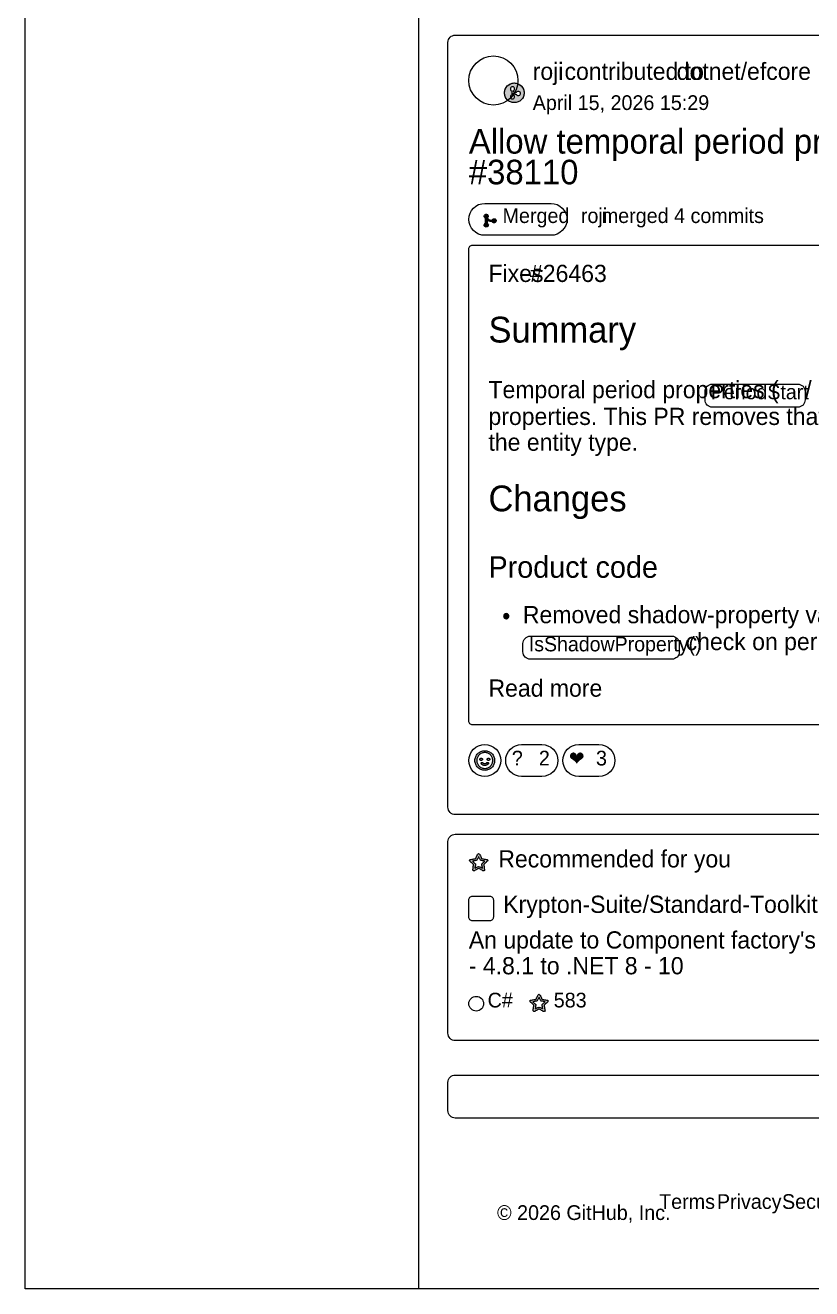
# Model space of a CAD drawing. Extents: x 0 to 2255, y 0 to 8703.
# Drawn here: x 0 to 640, y 0 to 1029 of the extents above; entities that cross this region are included whole.
import ezdxf

# ---------------------------------------------------------------- set-up
doc = ezdxf.new("R2010")
doc.units = 0
doc.layers.get('0').update_dxf_attribs({"lineweight": 0})
doc.styles.add('Apple Color Emoji', font='Apple Color Emoji.ttf')
doc.styles.add('Mona Sans VF', font='Mona Sans VF.ttf')
doc.styles.add('Monaspace Neon', font='Monaspace Neon.ttf')

msp = doc.modelspace()

# ---------------------------------------------------------------- hatches: boundary and pattern name
at = {"true_color": 0xab7df8}
h = msp.add_hatch(color=256, dxfattribs=at)
h.dxf.hatch_style = 1
h.paths.add_polyline_path([(398, 966), (397.2, 966), (396.4, 966.1), (395.7, 966.3), (394.9, 966.6), (394.2, 966.9), (393.6, 967.3), (392.9, 967.8), (392.3, 968.3), (391.8, 968.9), (391.3, 969.5), (390.9, 970.2), (390.6, 970.9), (390.3, 971.7), (390.2, 972.4), (390, 973.2), (390, 974), (390, 974.8), (390.2, 975.5), (390.3, 976.3), (390.6, 977), (390.9, 977.8), (391.3, 978.4), (391.8, 979.1), (392.3, 979.6), (392.9, 980.2), (393.6, 980.6), (394.2, 981), (394.9, 981.4), (395.7, 981.6), (396.4, 981.8), (397.2, 981.9), (398, 982), (398.8, 981.9), (399.6, 981.8), (400.3, 981.6), (401.1, 981.4), (401.8, 981), (402.4, 980.6), (403.1, 980.2), (403.7, 979.6), (404.2, 979.1), (404.7, 978.4), (405.1, 977.8), (405.4, 977), (405.7, 976.3), (405.8, 975.5), (406, 974.8), (406, 974), (406, 973.2), (405.8, 972.4), (405.7, 971.7), (405.4, 970.9), (405.1, 970.2), (404.7, 969.5), (404.2, 968.9), (403.7, 968.3), (403.1, 967.8), (402.4, 967.3), (401.8, 966.9), (401.1, 966.6), (400.3, 966.3), (399.6, 966.1), (398.8, 966), (398, 966)])
h.paths.add_polyline_path([(398.2, 977.2), (398.1, 977.9), (397.8, 978.4), (397.3, 978.8), (396.7, 979), (396.1, 978.9), (395.5, 978.7), (395.1, 978.2), (394.8, 977.7), (394.8, 977), (394.9, 976.4), (395.3, 975.9), (395.9, 975.6), (396, 975.1), (396, 974.5), (396, 973.8), (396, 973.2), (396, 972.6), (395.6, 972.2), (395.1, 971.8), (394.8, 971.2), (394.8, 970.6), (394.9, 970), (395.3, 969.5), (395.8, 969.1), (396.4, 969), (397, 969.1), (397.6, 969.4), (398, 969.8), (398.2, 970.4), (398.2, 971.1), (398, 971.7), (397.6, 972.1), (397, 972.4), (397, 973), (397, 973.7), (397.4, 973.4), (398, 973.2), (398.6, 973), (399.3, 973), (399.7, 972.7), (400.1, 972.2), (400.6, 971.9), (401.2, 971.7), (401.8, 971.8), (402.4, 972.1), (402.8, 972.6), (403, 973.2), (403, 973.9), (402.7, 974.4), (402.3, 974.9), (401.7, 975.2), (401.1, 975.2), (400.5, 975.1), (400, 974.7), (399.6, 974.2), (399.1, 974), (398.5, 974), (397.9, 974.3), (397.5, 974.7), (397.1, 975.3), (397.3, 975.7), (397.8, 976.1), (398.1, 976.6), (398.2, 977.2)])
at = {"true_color": 0xffffff}
h = msp.add_hatch(color=256, dxfattribs=at)
h.dxf.hatch_style = 1
h.paths.add_polyline_path([(376.1, 872.1), (376.5, 871.5), (376.9, 871.1), (377.5, 870.7), (378.2, 870.5), (378.8, 870.4), (379.5, 870.4), (380.1, 870.6), (380.5, 871.1), (381.1, 871.4), (381.8, 871.5), (382.4, 871.3), (382.9, 870.8), (383.2, 870.2), (383.2, 869.5), (383, 868.9), (382.5, 868.4), (381.9, 868.1), (381.2, 868.1), (380.6, 868.4), (380.1, 868.9), (379.6, 869.2), (379, 869.2), (378.3, 869.3), (377.6, 869.4), (377, 869.7), (376.4, 870.1), (375.9, 870.5), (375.8, 870.1), (375.8, 869.5), (375.8, 868.8), (375.8, 868.1), (376.3, 867.7), (376.7, 867.2), (376.9, 866.5), (376.8, 865.9), (376.4, 865.3), (375.9, 864.9), (375.2, 864.7), (374.5, 864.9), (374, 865.2), (373.6, 865.8), (373.5, 866.5), (373.7, 867.1), (374.1, 867.7), (374.6, 868), (374.6, 868.7), (374.6, 869.4), (374.6, 870.1), (374.6, 870.8), (374.6, 871.5), (374.4, 872), (373.9, 872.4), (373.6, 873), (373.5, 873.7), (373.7, 874.4), (374.2, 874.9), (374.8, 875.2), (375.4, 875.2), (376.1, 875), (376.6, 874.5), (376.8, 873.9), (376.8, 873.2), (376.6, 872.6), (376.1, 872.1)])
h.paths.add_polyline_path([(375.2, 865.9), (375.2, 865.9), (375.3, 865.9), (375.4, 865.9), (375.4, 865.9), (375.5, 865.9), (375.5, 866), (375.5, 866), (375.6, 866), (375.6, 866.1), (375.7, 866.1), (375.7, 866.2), (375.7, 866.2), (375.7, 866.3), (375.7, 866.3), (375.7, 866.4), (375.8, 866.4), (375.7, 866.5), (375.7, 866.5), (375.7, 866.6), (375.7, 866.6), (375.7, 866.7), (375.7, 866.7), (375.6, 866.8), (375.6, 866.8), (375.5, 866.9), (375.5, 866.9), (375.5, 866.9), (375.4, 866.9), (375.4, 867), (375.3, 867), (375.2, 867), (375.2, 867), (375.1, 867), (375.1, 867), (375, 867), (375, 866.9), (374.9, 866.9), (374.9, 866.9), (374.8, 866.9), (374.8, 866.8), (374.8, 866.8), (374.7, 866.7), (374.7, 866.7), (374.7, 866.6), (374.6, 866.6), (374.6, 866.5), (374.6, 866.5), (374.6, 866.4), (374.6, 866.4), (374.6, 866.3), (374.6, 866.3), (374.7, 866.2), (374.7, 866.2), (374.7, 866.1), (374.8, 866.1), (374.8, 866), (374.8, 866), (374.9, 866), (374.9, 865.9), (375, 865.9), (375, 865.9), (375.1, 865.9), (375.1, 865.9), (375.2, 865.9)])
h.paths.add_polyline_path([(381.6, 869.2), (381.6, 869.2), (381.7, 869.2), (381.7, 869.3), (381.8, 869.3), (381.8, 869.3), (381.9, 869.3), (381.9, 869.4), (382, 869.4), (382, 869.4), (382, 869.5), (382.1, 869.5), (382.1, 869.6), (382.1, 869.6), (382.1, 869.7), (382.1, 869.7), (382.1, 869.8), (382.1, 869.9), (382.1, 869.9), (382.1, 870), (382.1, 870), (382.1, 870.1), (382, 870.1), (382, 870.2), (382, 870.2), (381.9, 870.2), (381.9, 870.3), (381.8, 870.3), (381.8, 870.3), (381.7, 870.3), (381.7, 870.3), (381.6, 870.4), (381.6, 870.4), (381.5, 870.4), (381.5, 870.3), (381.4, 870.3), (381.3, 870.3), (381.3, 870.3), (381.3, 870.3), (381.2, 870.2), (381.2, 870.2), (381.1, 870.2), (381.1, 870.1), (381.1, 870.1), (381, 870), (381, 870), (381, 869.9), (381, 869.9), (381, 869.8), (381, 869.7), (381, 869.7), (381, 869.6), (381, 869.6), (381.1, 869.5), (381.1, 869.5), (381.1, 869.4), (381.2, 869.4), (381.2, 869.4), (381.3, 869.3), (381.3, 869.3), (381.3, 869.3), (381.4, 869.3), (381.5, 869.2), (381.5, 869.2), (381.6, 869.2)])
h.paths.add_polyline_path([(375.8, 873.5), (375.7, 873.6), (375.7, 873.7), (375.7, 873.7), (375.7, 873.8), (375.7, 873.8), (375.7, 873.9), (375.6, 873.9), (375.6, 873.9), (375.5, 874), (375.5, 874), (375.5, 874), (375.4, 874.1), (375.3, 874.1), (375.3, 874.1), (375.2, 874.1), (375.2, 874.1), (375.1, 874.1), (375.1, 874.1), (375, 874.1), (375, 874.1), (374.9, 874), (374.9, 874), (374.8, 874), (374.8, 873.9), (374.8, 873.9), (374.7, 873.9), (374.7, 873.8), (374.7, 873.8), (374.6, 873.7), (374.6, 873.7), (374.6, 873.6), (374.6, 873.5), (374.6, 873.5), (374.6, 873.4), (374.6, 873.4), (374.7, 873.3), (374.7, 873.3), (374.7, 873.2), (374.8, 873.2), (374.8, 873.1), (374.8, 873.1), (374.9, 873.1), (374.9, 873), (375, 873), (375, 873), (375.1, 873), (375.1, 873), (375.2, 873), (375.2, 873), (375.3, 873), (375.4, 873), (375.4, 873), (375.5, 873), (375.5, 873.1), (375.5, 873.1), (375.6, 873.1), (375.6, 873.2), (375.7, 873.2), (375.7, 873.3), (375.7, 873.3), (375.7, 873.4), (375.7, 873.4), (375.7, 873.5), (375.8, 873.5)])
at = {"true_color": 0x9198a1}
h = msp.add_hatch(color=256, dxfattribs=at)
h.dxf.hatch_style = 1
h.paths.add_polyline_path([(374, 438.4), (374.8, 438.4), (375.6, 438.3), (376.3, 438.1), (377.1, 437.8), (377.8, 437.5), (378.4, 437.1), (379.1, 436.6), (379.7, 436.1), (380.2, 435.5), (380.7, 434.9), (381.1, 434.2), (381.4, 433.5), (381.7, 432.8), (381.8, 432), (382, 431.2), (382, 430.4), (382, 429.7), (381.8, 428.9), (381.7, 428.1), (381.4, 427.4), (381.1, 426.7), (380.7, 426), (380.2, 425.4), (379.7, 424.8), (379.1, 424.3), (378.4, 423.8), (377.8, 423.4), (377.1, 423), (376.3, 422.8), (375.6, 422.6), (374.8, 422.5), (374, 422.4), (373.2, 422.5), (372.4, 422.6), (371.7, 422.8), (370.9, 423), (370.2, 423.4), (369.6, 423.8), (368.9, 424.3), (368.3, 424.8), (367.8, 425.4), (367.3, 426), (366.9, 426.7), (366.6, 427.4), (366.3, 428.1), (366.2, 428.9), (366, 429.7), (366, 430.4), (366, 431.2), (366.2, 432), (366.3, 432.8), (366.6, 433.5), (366.9, 434.2), (367.3, 434.9), (367.8, 435.5), (368.3, 436.1), (368.9, 436.6), (369.6, 437.1), (370.2, 437.5), (370.9, 437.8), (371.7, 438.1), (372.4, 438.3), (373.2, 438.4), (374, 438.4)])
h.paths.add_polyline_path([(367.5, 430.4), (367.5, 429.8), (367.6, 429.2), (367.8, 428.6), (368, 427.9), (368.3, 427.4), (368.6, 426.8), (369, 426.3), (369.4, 425.8), (369.9, 425.4), (370.4, 425), (370.9, 424.7), (371.5, 424.4), (372.1, 424.2), (372.7, 424.1), (373.4, 424), (374, 423.9), (374.6, 424), (375.3, 424.1), (375.9, 424.2), (376.5, 424.4), (377.1, 424.7), (377.6, 425), (378.1, 425.4), (378.6, 425.8), (379, 426.3), (379.4, 426.8), (379.7, 427.4), (380, 427.9), (380.2, 428.6), (380.4, 429.2), (380.5, 429.8), (380.5, 430.4), (380.5, 431.1), (380.4, 431.7), (380.2, 432.3), (380, 432.9), (379.7, 433.5), (379.4, 434), (379, 434.6), (378.6, 435), (378.1, 435.5), (377.6, 435.8), (377.1, 436.2), (376.5, 436.4), (375.9, 436.7), (375.3, 436.8), (374.6, 436.9), (374, 436.9), (373.4, 436.9), (372.7, 436.8), (372.1, 436.7), (371.5, 436.4), (370.9, 436.2), (370.4, 435.8), (369.9, 435.5), (369.4, 435), (369, 434.6), (368.6, 434), (368.3, 433.5), (368, 432.9), (367.8, 432.3), (367.6, 431.7), (367.5, 431.1), (367.5, 430.4)])
h.paths.add_polyline_path([(371.3, 428.8), (371.6, 428.9), (371.8, 428.9), (372.1, 428.9), (372.3, 428.7), (372.4, 428.5), (372.6, 428.4), (372.8, 428.2), (373.1, 428.1), (373.3, 428), (373.6, 428), (373.8, 427.9), (374.1, 427.9), (374.3, 428), (374.6, 428), (374.8, 428.1), (375.1, 428.2), (375.3, 428.3), (375.5, 428.5), (375.7, 428.7), (375.9, 428.8), (376.1, 428.9), (376.4, 428.9), (376.6, 428.9), (376.8, 428.7), (376.9, 428.5), (377, 428.2), (377, 428), (376.9, 427.8), (376.7, 427.6), (376.6, 427.4), (376.4, 427.2), (376.2, 427.1), (375.9, 426.9), (375.7, 426.8), (375.5, 426.7), (375.2, 426.6), (375, 426.6), (374.7, 426.5), (374.5, 426.5), (374.2, 426.4), (374, 426.4), (373.7, 426.4), (373.5, 426.5), (373.2, 426.5), (373, 426.6), (372.7, 426.6), (372.5, 426.7), (372.2, 426.9), (372, 427), (371.8, 427.1), (371.6, 427.3), (371.4, 427.5), (371.2, 427.6), (371.2, 427.8), (371.4, 428), (371.6, 428.1), (371.6, 428.1), (371.4, 428), (371.2, 427.8), (371.1, 427.9), (371, 428.1), (371, 428.4), (371.1, 428.6), (371.3, 428.8)])
h.paths.add_polyline_path([(378, 431.4), (378, 431.3), (378, 431.2), (378, 431.1), (377.9, 431.1), (377.9, 431), (377.8, 430.9), (377.8, 430.8), (377.7, 430.7), (377.6, 430.7), (377.6, 430.6), (377.5, 430.6), (377.4, 430.5), (377.3, 430.5), (377.2, 430.5), (377.1, 430.4), (377, 430.4), (376.9, 430.4), (376.8, 430.5), (376.7, 430.5), (376.6, 430.5), (376.5, 430.6), (376.4, 430.6), (376.4, 430.7), (376.3, 430.7), (376.2, 430.8), (376.2, 430.9), (376.1, 431), (376.1, 431.1), (376, 431.1), (376, 431.2), (376, 431.3), (376, 431.4), (376, 431.5), (376, 431.6), (376, 431.7), (376.1, 431.8), (376.1, 431.9), (376.2, 432), (376.2, 432.1), (376.3, 432.1), (376.4, 432.2), (376.4, 432.3), (376.5, 432.3), (376.6, 432.4), (376.7, 432.4), (376.8, 432.4), (376.9, 432.4), (377, 432.4), (377.1, 432.4), (377.2, 432.4), (377.3, 432.4), (377.4, 432.4), (377.5, 432.3), (377.6, 432.3), (377.6, 432.2), (377.7, 432.1), (377.8, 432.1), (377.8, 432), (377.9, 431.9), (377.9, 431.8), (378, 431.7), (378, 431.6), (378, 431.5), (378, 431.4)])
h.paths.add_polyline_path([(371, 430.4), (370.9, 430.4), (370.8, 430.5), (370.7, 430.5), (370.6, 430.5), (370.5, 430.6), (370.4, 430.6), (370.4, 430.7), (370.3, 430.7), (370.2, 430.8), (370.2, 430.9), (370.1, 431), (370.1, 431.1), (370, 431.1), (370, 431.2), (370, 431.3), (370, 431.4), (370, 431.5), (370, 431.6), (370, 431.7), (370.1, 431.8), (370.1, 431.9), (370.2, 432), (370.2, 432.1), (370.3, 432.1), (370.4, 432.2), (370.4, 432.3), (370.5, 432.3), (370.6, 432.4), (370.7, 432.4), (370.8, 432.4), (370.9, 432.4), (371, 432.4), (371.1, 432.4), (371.2, 432.4), (371.3, 432.4), (371.4, 432.4), (371.5, 432.3), (371.6, 432.3), (371.6, 432.2), (371.7, 432.1), (371.8, 432.1), (371.8, 432), (371.9, 431.9), (371.9, 431.8), (372, 431.7), (372, 431.6), (372, 431.5), (372, 431.4), (372, 431.3), (372, 431.2), (372, 431.1), (371.9, 431.1), (371.9, 431), (371.8, 430.9), (371.8, 430.8), (371.7, 430.7), (371.6, 430.7), (371.6, 430.6), (371.5, 430.6), (371.4, 430.5), (371.3, 430.5), (371.2, 430.5), (371.1, 430.4), (371, 430.4)])
h.paths.add_polyline_path([(376.2, 428.2), (376.3, 428.2), (376.3, 428.2), (376.3, 428.1), (376.3, 428.1), (376.3, 428.1), (376.4, 428.1), (376.4, 428.1), (376.4, 428.1), (376.4, 428.1), (376.4, 428.1), (376.5, 428), (376.5, 428), (376.5, 428), (376.5, 428), (376.5, 428), (376.5, 428), (376.6, 428), (376.6, 428), (376.6, 427.9), (376.6, 427.9), (376.6, 427.9), (376.7, 427.9), (376.7, 427.9), (376.7, 427.9), (376.7, 427.9), (376.7, 427.8), (376.7, 427.8), (376.8, 427.8), (376.8, 427.8), (376.8, 427.8), (376.8, 427.8), (376.8, 427.8), (376.8, 427.8), (376.8, 427.8), (376.8, 427.8), (376.8, 427.8), (376.7, 427.8), (376.7, 427.8), (376.7, 427.9), (376.7, 427.9), (376.7, 427.9), (376.7, 427.9), (376.6, 427.9), (376.6, 427.9), (376.6, 427.9), (376.6, 428), (376.6, 428), (376.5, 428), (376.5, 428), (376.5, 428), (376.5, 428), (376.5, 428), (376.5, 428), (376.4, 428.1), (376.4, 428.1), (376.4, 428.1), (376.4, 428.1), (376.4, 428.1), (376.3, 428.1), (376.3, 428.1), (376.3, 428.1), (376.3, 428.2), (376.3, 428.2), (376.2, 428.2)])
h = msp.add_hatch(color=256, dxfattribs=at)
h.dxf.hatch_style = 1
h.paths.add_polyline_path([(369, 354.7), (369.7, 354.3), (370, 353.6), (370.4, 352.9), (370.7, 352.2), (371.1, 351.5), (371.4, 350.7), (372, 350.4), (372.8, 350.3), (373.6, 350.2), (374.4, 350), (375.2, 349.9), (376, 349.8), (376.4, 349.2), (376.1, 348.5), (375.5, 347.9), (375, 347.4), (374.4, 346.8), (373.8, 346.3), (373.2, 345.7), (373.2, 345), (373.4, 344.2), (373.5, 343.4), (373.6, 342.6), (373.8, 341.8), (373.8, 341), (373.3, 340.5), (372.5, 340.7), (371.8, 341.1), (371.1, 341.5), (370.4, 341.9), (369.7, 342.2), (369, 342.6), (368.3, 342.2), (367.6, 341.8), (366.9, 341.5), (366.2, 341.1), (365.5, 340.7), (364.7, 340.5), (364.2, 341.1), (364.2, 341.8), (364.4, 342.6), (364.5, 343.4), (364.6, 344.2), (364.8, 345), (364.8, 345.7), (364.2, 346.3), (363.6, 346.8), (363, 347.4), (362.5, 347.9), (361.9, 348.5), (361.6, 349.2), (362, 349.8), (362.8, 349.9), (363.6, 350), (364.4, 350.2), (365.2, 350.3), (366, 350.4), (366.6, 350.7), (366.9, 351.5), (367.3, 352.2), (367.6, 352.9), (368, 353.6), (368.3, 354.3), (369, 354.7)])
h.paths.add_polyline_path([(369, 352.2), (368.8, 351.8), (368.5, 351.3), (368.3, 350.8), (368, 350.3), (367.8, 349.8), (367.5, 349.3), (367.1, 349), (366.5, 349), (366, 348.9), (365.5, 348.8), (364.9, 348.7), (364.4, 348.6), (364, 348.5), (364.4, 348.1), (364.8, 347.7), (365.2, 347.4), (365.6, 347), (366, 346.6), (366.3, 346.2), (366.4, 345.7), (366.3, 345.1), (366.2, 344.6), (366.1, 344), (366, 343.5), (365.9, 343), (366.1, 342.7), (366.6, 343), (367, 343.3), (367.5, 343.5), (368, 343.8), (368.5, 344), (369, 344.2), (369.5, 344), (370, 343.8), (370.5, 343.5), (371, 343.3), (371.4, 343), (371.9, 342.7), (372.1, 343), (372, 343.5), (371.9, 344), (371.8, 344.6), (371.7, 345.1), (371.6, 345.7), (371.7, 346.2), (372, 346.6), (372.4, 347), (372.8, 347.4), (373.2, 347.7), (373.6, 348.1), (374, 348.5), (373.6, 348.6), (373.1, 348.7), (372.5, 348.8), (372, 348.9), (371.5, 349), (370.9, 349), (370.5, 349.3), (370.2, 349.8), (370, 350.3), (369.7, 350.8), (369.5, 351.3), (369.2, 351.8), (369, 352.2)])
h = msp.add_hatch(color=256, dxfattribs=at)
h.dxf.hatch_style = 1
h.paths.add_polyline_path([(418.1, 240.2), (418.8, 239.8), (419.1, 239.1), (419.5, 238.4), (419.8, 237.7), (420.2, 237), (420.5, 236.2), (421.2, 235.9), (421.9, 235.8), (422.7, 235.7), (423.5, 235.5), (424.3, 235.4), (425.1, 235.3), (425.5, 234.7), (425.2, 234), (424.7, 233.4), (424.1, 232.9), (423.5, 232.3), (422.9, 231.8), (422.4, 231.2), (422.4, 230.5), (422.5, 229.7), (422.6, 228.9), (422.8, 228.1), (422.9, 227.3), (423, 226.5), (422.4, 226), (421.6, 226.2), (420.9, 226.6), (420.2, 227), (419.5, 227.4), (418.8, 227.7), (418.1, 228.1), (417.4, 227.7), (416.7, 227.3), (416, 227), (415.3, 226.6), (414.6, 226.2), (413.9, 226), (413.3, 226.6), (413.3, 227.3), (413.5, 228.1), (413.6, 228.9), (413.7, 229.7), (413.9, 230.5), (413.9, 231.2), (413.3, 231.8), (412.7, 232.3), (412.2, 232.9), (411.6, 233.4), (411, 234), (410.7, 234.7), (411.2, 235.3), (412, 235.4), (412.7, 235.5), (413.5, 235.7), (414.3, 235.8), (415.1, 235.9), (415.7, 236.2), (416.1, 237), (416.4, 237.7), (416.8, 238.4), (417.1, 239.1), (417.5, 239.8), (418.1, 240.2)])
h.paths.add_polyline_path([(418.1, 237.7), (417.9, 237.3), (417.6, 236.8), (417.4, 236.3), (417.2, 235.8), (416.9, 235.3), (416.7, 234.8), (416.2, 234.5), (415.7, 234.5), (415.1, 234.4), (414.6, 234.3), (414.1, 234.2), (413.5, 234.1), (413.2, 234), (413.5, 233.6), (413.9, 233.2), (414.3, 232.9), (414.7, 232.5), (415.1, 232.1), (415.5, 231.7), (415.5, 231.2), (415.4, 230.6), (415.3, 230.1), (415.2, 229.5), (415.2, 229), (415.1, 228.5), (415.2, 228.2), (415.7, 228.5), (416.2, 228.8), (416.6, 229), (417.1, 229.3), (417.6, 229.5), (418.1, 229.7), (418.6, 229.5), (419.1, 229.3), (419.6, 229), (420.1, 228.8), (420.6, 228.5), (421.1, 228.2), (421.2, 228.5), (421.1, 229), (421, 229.5), (420.9, 230.1), (420.8, 230.6), (420.7, 231.2), (420.8, 231.7), (421.1, 232.1), (421.5, 232.5), (421.9, 232.9), (422.3, 233.2), (422.7, 233.6), (423.1, 234), (422.7, 234.1), (422.2, 234.2), (421.7, 234.3), (421.1, 234.4), (420.6, 234.5), (420, 234.5), (419.6, 234.8), (419.3, 235.3), (419.1, 235.8), (418.8, 236.3), (418.6, 236.8), (418.4, 237.3), (418.1, 237.7)])

# ---------------------------------------------------------------- linework, layer by layer
at = {"true_color": 0x0d1117}
for points in [[(0, 8703), (1280, 8703), (1280, 0.4), (0, 0.4), (0, 8703)], [(0, 8639), (1280, 8639), (1280, 0.4), (0, 0.4), (0, 8639)], [(0, 8639), (320, 8639), (320, 0.4), (0, 0.4), (0, 8639)], [(398, 982), (398, 982), (398, 982), (399.6, 981.8), (401.1, 981.4), (402.4, 980.6), (403.7, 979.6), (404.7, 978.4), (405.4, 977), (405.8, 975.5), (406, 974), (406, 974), (406, 974), (405.8, 972.4), (405.4, 970.9), (404.7, 969.5), (403.7, 968.3), (402.4, 967.3), (401.1, 966.6), (399.6, 966.1), (398, 966), (398, 966), (398, 966), (396.4, 966.1), (394.9, 966.6), (393.6, 967.3), (392.3, 968.3), (391.3, 969.5), (390.6, 970.9), (390.2, 972.4), (390, 974), (390, 974), (390, 974), (390.2, 975.5), (390.6, 977), (391.3, 978.4), (392.3, 979.6), (393.6, 980.6), (394.9, 981.4), (396.4, 981.8), (398, 982), (398, 982)]]:
    msp.add_lwpolyline(points, dxfattribs=at)
at = {"true_color": 0x010409}
for points in [[(0, 8639), (1280, 8639), (1280, 0.4), (0, 0.4), (0, 8639)], [(381, 1004), (381, 1004), (381, 1004), (384.9, 1003.6), (388.7, 1002.5), (392.1, 1000.6), (395.1, 998.1), (397.6, 995.1), (399.5, 991.6), (400.6, 987.9), (401, 984), (401, 984), (401, 984), (400.6, 980.1), (399.5, 976.3), (397.6, 972.9), (395.1, 969.8), (392.1, 967.4), (388.7, 965.5), (384.9, 964.4), (381, 964), (381, 964), (381, 964), (377.1, 964.4), (373.3, 965.5), (369.9, 967.4), (366.9, 969.8), (364.4, 972.9), (362.5, 976.3), (361.4, 980.1), (361, 984), (361, 984), (361, 984), (361.4, 987.9), (362.5, 991.6), (364.4, 995.1), (366.9, 998.1), (369.9, 1000.6), (373.3, 1002.5), (377.1, 1003.6), (381, 1004), (381, 1004)], [(364, 319.9), (378, 319.9), (378, 319.9), (378.6, 319.9), (379.1, 319.7), (379.7, 319.4), (380.1, 319.1), (380.5, 318.6), (380.8, 318.1), (380.9, 317.5), (381, 316.9), (381, 302.9), (381, 302.9), (380.9, 302.4), (380.8, 301.8), (380.5, 301.3), (380.1, 300.8), (379.7, 300.4), (379.1, 300.2), (378.6, 300), (378, 299.9), (364, 299.9), (364, 299.9), (363.4, 300), (362.9, 300.2), (362.3, 300.4), (361.9, 300.8), (361.5, 301.3), (361.2, 301.8), (361.1, 302.4), (361, 302.9), (361, 316.9), (361, 316.9), (361.1, 317.5), (361.2, 318.1), (361.5, 318.6), (361.9, 319.1), (362.3, 319.4), (362.9, 319.7), (363.4, 319.9), (364, 319.9), (364, 319.9)]]:
    msp.add_lwpolyline(points, dxfattribs=at)
at = {"true_color": 0x3d444d}
for points in [[(998, 386.4), (350, 386.4), (350, 386.4), (348.8, 386.6), (347.7, 386.9), (346.7, 387.4), (345.8, 388.2), (345, 389.1), (344.5, 390.1), (344.1, 391.3), (344, 392.4), (344, 1015), (344, 1015), (344.1, 1016.2), (344.5, 1017.3), (345, 1018.3), (345.8, 1019.2), (346.7, 1020), (347.7, 1020.5), (348.8, 1020.9), (350, 1021), (350, 1021)], [(350, 1021), (998, 1021)], [(374, 443.4), (374, 443.4), (374, 443.4), (376.5, 443.2), (379, 442.4), (381.2, 441.2), (383.2, 439.6), (384.8, 437.7), (386, 435.4), (386.8, 433), (387, 430.4), (387, 430.4), (387, 430.4), (386.8, 427.9), (386, 425.5), (384.8, 423.2), (383.2, 421.2), (381.2, 419.6), (379, 418.4), (376.5, 417.7), (374, 417.4), (374, 417.4), (374, 417.4), (371.5, 417.7), (369, 418.4), (366.8, 419.6), (364.8, 421.2), (363.2, 423.2), (362, 425.5), (361.2, 427.9), (361, 430.4), (361, 430.4), (361, 430.4), (361.2, 433), (362, 435.4), (363.2, 437.7), (364.8, 439.6), (366.8, 441.2), (369, 442.4), (371.5, 443.2), (374, 443.4), (374, 443.4)], [(404, 443.4), (420.5, 443.4), (420.5, 443.4), (423, 443.2), (425.4, 442.4), (427.7, 441.2), (429.7, 439.6), (431.3, 437.7), (432.5, 435.4), (433.2, 433), (433.5, 430.4), (433.5, 430.4), (433.5, 430.4), (433.2, 427.9), (432.5, 425.5), (431.3, 423.2), (429.7, 421.2), (427.7, 419.6), (425.4, 418.4), (423, 417.7), (420.5, 417.4), (404, 417.4), (404, 417.4), (401.5, 417.7), (399, 418.4), (396.8, 419.6), (394.8, 421.2), (393.2, 423.2), (392, 425.5), (391.2, 427.9), (391, 430.4), (391, 430.4), (391, 430.4), (391.2, 433), (392, 435.4), (393.2, 437.7), (394.8, 439.6), (396.8, 441.2), (399, 442.4), (401.5, 443.2), (404, 443.4), (404, 443.4)], [(450.5, 443.4), (466.9, 443.4), (466.9, 443.4), (469.5, 443.2), (471.9, 442.4), (474.2, 441.2), (476.1, 439.6), (477.7, 437.7), (478.9, 435.4), (479.7, 433), (479.9, 430.4), (479.9, 430.4), (479.9, 430.4), (479.7, 427.9), (478.9, 425.5), (477.7, 423.2), (476.1, 421.2), (474.2, 419.6), (471.9, 418.4), (469.5, 417.7), (466.9, 417.4), (450.5, 417.4), (450.5, 417.4), (447.9, 417.7), (445.5, 418.4), (443.2, 419.6), (441.3, 421.2), (439.7, 423.2), (438.5, 425.5), (437.7, 427.9), (437.5, 430.4), (437.5, 430.4), (437.5, 430.4), (437.7, 433), (438.5, 435.4), (439.7, 437.7), (441.3, 439.6), (443.2, 441.2), (445.5, 442.4), (447.9, 443.2), (450.5, 443.4), (450.5, 443.4)], [(998, 202.4), (350, 202.4), (350, 202.4), (348.8, 202.6), (347.7, 202.9), (346.7, 203.4), (345.8, 204.2), (345, 205.1), (344.5, 206.1), (344.1, 207.3), (344, 208.4), (344, 364.4), (344, 364.4), (344.1, 365.6), (344.5, 366.7), (345, 367.8), (345.8, 368.7), (346.7, 369.4), (347.7, 370), (348.8, 370.3), (350, 370.4), (350, 370.4)], [(350, 370.4), (998, 370.4)], [(998, 139.4), (350, 139.4), (350, 139.4), (348.8, 139.6), (347.7, 139.9), (346.7, 140.4), (345.8, 141.2), (345, 142.1), (344.5, 143.1), (344.1, 144.3), (344, 145.4), (344, 168.4), (344, 168.4), (344.1, 169.6), (344.5, 170.7), (345, 171.8), (345.8, 172.7), (346.7, 173.4), (347.7, 174), (348.8, 174.3), (350, 174.4), (350, 174.4)], [(350, 174.4), (998, 174.4)]]:
    msp.add_lwpolyline(points, dxfattribs=at)
at = {"true_color": 0xab7df8}
for points in [[(398, 966), (397.2, 966), (396.4, 966.1), (395.7, 966.3), (394.9, 966.6), (394.2, 966.9), (393.6, 967.3), (392.9, 967.8), (392.3, 968.3), (391.8, 968.9), (391.3, 969.5), (390.9, 970.2), (390.6, 970.9), (390.3, 971.7), (390.2, 972.4), (390, 973.2), (390, 974), (390, 974.8), (390.2, 975.5), (390.3, 976.3), (390.6, 977), (390.9, 977.8), (391.3, 978.4), (391.8, 979.1), (392.3, 979.6), (392.9, 980.2), (393.6, 980.6), (394.2, 981), (394.9, 981.4), (395.7, 981.6), (396.4, 981.8), (397.2, 981.9), (398, 982), (398.8, 981.9), (399.6, 981.8), (400.3, 981.6), (401.1, 981.4), (401.8, 981), (402.4, 980.6), (403.1, 980.2), (403.7, 979.6), (404.2, 979.1), (404.7, 978.4), (405.1, 977.8), (405.4, 977), (405.7, 976.3), (405.8, 975.5), (406, 974.8), (406, 974), (406, 973.2), (405.8, 972.4), (405.7, 971.7), (405.4, 970.9), (405.1, 970.2), (404.7, 969.5), (404.2, 968.9), (403.7, 968.3), (403.1, 967.8), (402.4, 967.3), (401.8, 966.9), (401.1, 966.6), (400.3, 966.3), (399.6, 966.1), (398.8, 966), (398, 966), (398, 966)], [(398.2, 977.2), (398.1, 977.9), (397.8, 978.4), (397.3, 978.8), (396.7, 979), (396.1, 978.9), (395.5, 978.7), (395.1, 978.2), (394.8, 977.7), (394.8, 977), (394.9, 976.4), (395.3, 975.9), (395.9, 975.6), (396, 975.1), (396, 974.5), (396, 973.8), (396, 973.2), (396, 972.6), (395.6, 972.2), (395.1, 971.8), (394.8, 971.2), (394.8, 970.6), (394.9, 970), (395.3, 969.5), (395.8, 969.1), (396.4, 969), (397, 969.1), (397.6, 969.4), (398, 969.8), (398.2, 970.4), (398.2, 971.1), (398, 971.7), (397.6, 972.1), (397, 972.4), (397, 973), (397, 973.7), (397.4, 973.4), (398, 973.2), (398.6, 973), (399.3, 973), (399.7, 972.7), (400.1, 972.2), (400.6, 971.9), (401.2, 971.7), (401.8, 971.8), (402.4, 972.1), (402.8, 972.6), (403, 973.2), (403, 973.9), (402.7, 974.4), (402.3, 974.9), (401.7, 975.2), (401.1, 975.2), (400.5, 975.1), (400, 974.7), (399.6, 974.2), (399.1, 974), (398.5, 974), (397.9, 974.3), (397.5, 974.7), (397.1, 975.3), (397.3, 975.7), (397.8, 976.1), (398.1, 976.6), (398.2, 977.2), (398.2, 977.2)]]:
    msp.add_lwpolyline(points, dxfattribs=at)
at = {"true_color": 0x8957e5}
msp.add_lwpolyline([(374, 884), (427.9, 884), (427.9, 884), (430.5, 883.7), (432.9, 883), (435.2, 881.8), (437.1, 880.2), (438.7, 878.2), (439.9, 876), (440.7, 873.5), (440.9, 871), (440.9, 871), (440.9, 871), (440.7, 868.4), (439.9, 866), (438.7, 863.8), (437.1, 861.8), (435.2, 860.2), (432.9, 859), (430.5, 858.2), (427.9, 858), (374, 858), (374, 858), (371.5, 858.2), (369, 859), (366.8, 860.2), (364.8, 861.8), (363.2, 863.8), (362, 866), (361.2, 868.4), (361, 871), (361, 871), (361, 871), (361.2, 873.5), (362, 876), (363.2, 878.2), (364.8, 880.2), (366.8, 881.8), (369, 883), (371.5, 883.7), (374, 884), (374, 884)], dxfattribs=at)
at = {"true_color": 0xffffff}
for points in [[(376.1, 872.1), (376.5, 871.5), (376.9, 871.1), (377.5, 870.7), (378.2, 870.5), (378.8, 870.4), (379.5, 870.4), (380.1, 870.6), (380.5, 871.1), (381.1, 871.4), (381.8, 871.5), (382.4, 871.3), (382.9, 870.8), (383.2, 870.2), (383.2, 869.5), (383, 868.9), (382.5, 868.4), (381.9, 868.1), (381.2, 868.1), (380.6, 868.4), (380.1, 868.9), (379.6, 869.2), (379, 869.2), (378.3, 869.3), (377.6, 869.4), (377, 869.7), (376.4, 870.1), (375.9, 870.5), (375.8, 870.1), (375.8, 869.5), (375.8, 868.8), (375.8, 868.1), (376.3, 867.7), (376.7, 867.2), (376.9, 866.5), (376.8, 865.9), (376.4, 865.3), (375.9, 864.9), (375.2, 864.7), (374.5, 864.9), (374, 865.2), (373.6, 865.8), (373.5, 866.5), (373.7, 867.1), (374.1, 867.7), (374.6, 868), (374.6, 868.7), (374.6, 869.4), (374.6, 870.1), (374.6, 870.8), (374.6, 871.5), (374.4, 872), (373.9, 872.4), (373.6, 873), (373.5, 873.7), (373.7, 874.4), (374.2, 874.9), (374.8, 875.2), (375.4, 875.2), (376.1, 875), (376.6, 874.5), (376.8, 873.9), (376.8, 873.2), (376.6, 872.6), (376.1, 872.1), (376.1, 872.1)], [(375.8, 873.5), (375.7, 873.6), (375.7, 873.7), (375.7, 873.7), (375.7, 873.8), (375.7, 873.8), (375.7, 873.9), (375.6, 873.9), (375.6, 873.9), (375.5, 874), (375.5, 874), (375.5, 874), (375.4, 874.1), (375.3, 874.1), (375.3, 874.1), (375.2, 874.1), (375.2, 874.1), (375.1, 874.1), (375.1, 874.1), (375, 874.1), (375, 874.1), (374.9, 874), (374.9, 874), (374.8, 874), (374.8, 873.9), (374.8, 873.9), (374.7, 873.9), (374.7, 873.8), (374.7, 873.8), (374.6, 873.7), (374.6, 873.7), (374.6, 873.6), (374.6, 873.5), (374.6, 873.5), (374.6, 873.4), (374.6, 873.4), (374.7, 873.3), (374.7, 873.3), (374.7, 873.2), (374.8, 873.2), (374.8, 873.1), (374.8, 873.1), (374.9, 873.1), (374.9, 873), (375, 873), (375, 873), (375.1, 873), (375.1, 873), (375.2, 873), (375.2, 873), (375.3, 873), (375.4, 873), (375.4, 873), (375.5, 873), (375.5, 873.1), (375.5, 873.1), (375.6, 873.1), (375.6, 873.2), (375.7, 873.2), (375.7, 873.3), (375.7, 873.3), (375.7, 873.4), (375.7, 873.4), (375.7, 873.5), (375.8, 873.5), (375.8, 873.5)], [(375.2, 865.9), (375.2, 865.9), (375.3, 865.9), (375.4, 865.9), (375.4, 865.9), (375.5, 865.9), (375.5, 866), (375.5, 866), (375.6, 866), (375.6, 866.1), (375.7, 866.1), (375.7, 866.2), (375.7, 866.2), (375.7, 866.3), (375.7, 866.3), (375.7, 866.4), (375.8, 866.4), (375.7, 866.5), (375.7, 866.5), (375.7, 866.6), (375.7, 866.6), (375.7, 866.7), (375.7, 866.7), (375.6, 866.8), (375.6, 866.8), (375.5, 866.9), (375.5, 866.9), (375.5, 866.9), (375.4, 866.9), (375.4, 867), (375.3, 867), (375.2, 867), (375.2, 867), (375.1, 867), (375.1, 867), (375, 867), (375, 866.9), (374.9, 866.9), (374.9, 866.9), (374.8, 866.9), (374.8, 866.8), (374.8, 866.8), (374.7, 866.7), (374.7, 866.7), (374.7, 866.6), (374.6, 866.6), (374.6, 866.5), (374.6, 866.5), (374.6, 866.4), (374.6, 866.4), (374.6, 866.3), (374.6, 866.3), (374.7, 866.2), (374.7, 866.2), (374.7, 866.1), (374.8, 866.1), (374.8, 866), (374.8, 866), (374.9, 866), (374.9, 865.9), (375, 865.9), (375, 865.9), (375.1, 865.9), (375.1, 865.9), (375.2, 865.9), (375.2, 865.9)], [(381.6, 869.2), (381.6, 869.2), (381.7, 869.2), (381.7, 869.3), (381.8, 869.3), (381.8, 869.3), (381.9, 869.3), (381.9, 869.4), (382, 869.4), (382, 869.4), (382, 869.5), (382.1, 869.5), (382.1, 869.6), (382.1, 869.6), (382.1, 869.7), (382.1, 869.7), (382.1, 869.8), (382.1, 869.9), (382.1, 869.9), (382.1, 870), (382.1, 870), (382.1, 870.1), (382, 870.1), (382, 870.2), (382, 870.2), (381.9, 870.2), (381.9, 870.3), (381.8, 870.3), (381.8, 870.3), (381.7, 870.3), (381.7, 870.3), (381.6, 870.4), (381.6, 870.4), (381.5, 870.4), (381.5, 870.3), (381.4, 870.3), (381.3, 870.3), (381.3, 870.3), (381.3, 870.3), (381.2, 870.2), (381.2, 870.2), (381.1, 870.2), (381.1, 870.1), (381.1, 870.1), (381, 870), (381, 870), (381, 869.9), (381, 869.9), (381, 869.8), (381, 869.7), (381, 869.7), (381, 869.6), (381, 869.6), (381.1, 869.5), (381.1, 869.5), (381.1, 869.4), (381.2, 869.4), (381.2, 869.4), (381.3, 869.3), (381.3, 869.3), (381.3, 869.3), (381.4, 869.3), (381.5, 869.2), (381.5, 869.2), (381.6, 869.2), (381.6, 869.2)], [(367, 238.4), (367, 238.4), (367, 238.4), (368.2, 238.3), (369.3, 238), (370.3, 237.4), (371.2, 236.7), (372, 235.8), (372.5, 234.7), (372.9, 233.6), (373, 232.4), (373, 232.4), (373, 232.4), (372.9, 231.3), (372.5, 230.1), (372, 229.1), (371.2, 228.2), (370.3, 227.4), (369.3, 226.9), (368.2, 226.6), (367, 226.4), (367, 226.4), (367, 226.4), (365.8, 226.6), (364.7, 226.9), (363.7, 227.4), (362.8, 228.2), (362, 229.1), (361.5, 230.1), (361.1, 231.3), (361, 232.4), (361, 232.4), (361, 232.4), (361.1, 233.6), (361.5, 234.7), (362, 235.8), (362.8, 236.7), (363.7, 237.4), (364.7, 238), (365.8, 238.3), (367, 238.4), (367, 238.4)]]:
    msp.add_lwpolyline(points, dxfattribs=at)
at = {"true_color": 0x151b23}
for points in [[(984, 459.4), (364, 459.4), (364, 459.4), (363.4, 459.5), (362.9, 459.7), (362.3, 459.9), (361.9, 460.3), (361.5, 460.8), (361.2, 461.3), (361.1, 461.9), (361, 462.4), (361, 847), (361, 847), (361.1, 847.6), (361.2, 848.1), (361.5, 848.7), (361.9, 849.1), (362.3, 849.5), (362.9, 849.8), (363.4, 849.9), (364, 850), (364, 850)], [(364, 850), (984, 850)]]:
    msp.add_lwpolyline(points, dxfattribs=at)
at = {"true_color": 0x656c76}
for points in [[(559.3, 736.8), (628.8, 736.8), (628.8, 736.8), (629.9, 736.7), (631, 736.4), (632.1, 735.8), (633, 735.1), (633.7, 734.1), (634.3, 733.1), (634.6, 732), (634.8, 730.8), (634.8, 724.1), (634.8, 724.1), (634.6, 722.9), (634.3, 721.8), (633.7, 720.7), (633, 719.8), (632.1, 719.1), (631, 718.5), (629.9, 718.2), (628.8, 718.1), (559.3, 718.1), (559.3, 718.1), (558.1, 718.2), (557, 718.5), (555.9, 719.1), (555, 719.8), (554.3, 720.7), (553.7, 721.8), (553.4, 722.9), (553.3, 724.1), (553.3, 730.8), (553.3, 730.8), (553.4, 732), (553.7, 733.1), (554.3, 734.1), (555, 735.1), (555.9, 735.8), (557, 736.4), (558.1, 736.7), (559.3, 736.8), (559.3, 736.8)], [(411, 531.7), (526.3, 531.7), (526.3, 531.7), (527.5, 531.6), (528.6, 531.2), (529.6, 530.7), (530.5, 529.9), (531.3, 529), (531.8, 528), (532.2, 526.8), (532.3, 525.7), (532.3, 518.9), (532.3, 518.9), (532.2, 517.8), (531.8, 516.6), (531.3, 515.6), (530.5, 514.7), (529.6, 513.9), (528.6, 513.4), (527.5, 513), (526.3, 512.9), (411, 512.9), (411, 512.9), (409.8, 513), (408.7, 513.4), (407.7, 513.9), (406.8, 514.7), (406, 515.6), (405.5, 516.6), (405.1, 517.8), (405, 518.9), (405, 525.7), (405, 525.7), (405.1, 526.8), (405.5, 528), (406, 529), (406.8, 529.9), (407.7, 530.7), (408.7, 531.2), (409.8, 531.6), (411, 531.7), (411, 531.7)]]:
    msp.add_lwpolyline(points, dxfattribs=at)
at = {"true_color": 0x9198a1}
for points in [[(374, 438.4), (374.8, 438.4), (375.6, 438.3), (376.3, 438.1), (377.1, 437.8), (377.8, 437.5), (378.4, 437.1), (379.1, 436.6), (379.7, 436.1), (380.2, 435.5), (380.7, 434.9), (381.1, 434.2), (381.4, 433.5), (381.7, 432.8), (381.8, 432), (382, 431.2), (382, 430.4), (382, 429.7), (381.8, 428.9), (381.7, 428.1), (381.4, 427.4), (381.1, 426.7), (380.7, 426), (380.2, 425.4), (379.7, 424.8), (379.1, 424.3), (378.4, 423.8), (377.8, 423.4), (377.1, 423), (376.3, 422.8), (375.6, 422.6), (374.8, 422.5), (374, 422.4), (373.2, 422.5), (372.4, 422.6), (371.7, 422.8), (370.9, 423), (370.2, 423.4), (369.6, 423.8), (368.9, 424.3), (368.3, 424.8), (367.8, 425.4), (367.3, 426), (366.9, 426.7), (366.6, 427.4), (366.3, 428.1), (366.2, 428.9), (366, 429.7), (366, 430.4), (366, 431.2), (366.2, 432), (366.3, 432.8), (366.6, 433.5), (366.9, 434.2), (367.3, 434.9), (367.8, 435.5), (368.3, 436.1), (368.9, 436.6), (369.6, 437.1), (370.2, 437.5), (370.9, 437.8), (371.7, 438.1), (372.4, 438.3), (373.2, 438.4), (374, 438.4), (374, 438.4)], [(367.5, 430.4), (367.5, 429.8), (367.6, 429.2), (367.8, 428.6), (368, 427.9), (368.3, 427.4), (368.6, 426.8), (369, 426.3), (369.4, 425.8), (369.9, 425.4), (370.4, 425), (370.9, 424.7), (371.5, 424.4), (372.1, 424.2), (372.7, 424.1), (373.4, 424), (374, 423.9), (374.6, 424), (375.3, 424.1), (375.9, 424.2), (376.5, 424.4), (377.1, 424.7), (377.6, 425), (378.1, 425.4), (378.6, 425.8), (379, 426.3), (379.4, 426.8), (379.7, 427.4), (380, 427.9), (380.2, 428.6), (380.4, 429.2), (380.5, 429.8), (380.5, 430.4), (380.5, 431.1), (380.4, 431.7), (380.2, 432.3), (380, 432.9), (379.7, 433.5), (379.4, 434), (379, 434.6), (378.6, 435), (378.1, 435.5), (377.6, 435.8), (377.1, 436.2), (376.5, 436.4), (375.9, 436.7), (375.3, 436.8), (374.6, 436.9), (374, 436.9), (373.4, 436.9), (372.7, 436.8), (372.1, 436.7), (371.5, 436.4), (370.9, 436.2), (370.4, 435.8), (369.9, 435.5), (369.4, 435), (369, 434.6), (368.6, 434), (368.3, 433.5), (368, 432.9), (367.8, 432.3), (367.6, 431.7), (367.5, 431.1), (367.5, 430.4), (367.5, 430.4)], [(371, 430.4), (370.9, 430.4), (370.8, 430.5), (370.7, 430.5), (370.6, 430.5), (370.5, 430.6), (370.4, 430.6), (370.4, 430.7), (370.3, 430.7), (370.2, 430.8), (370.2, 430.9), (370.1, 431), (370.1, 431.1), (370, 431.1), (370, 431.2), (370, 431.3), (370, 431.4), (370, 431.5), (370, 431.6), (370, 431.7), (370.1, 431.8), (370.1, 431.9), (370.2, 432), (370.2, 432.1), (370.3, 432.1), (370.4, 432.2), (370.4, 432.3), (370.5, 432.3), (370.6, 432.4), (370.7, 432.4), (370.8, 432.4), (370.9, 432.4), (371, 432.4), (371.1, 432.4), (371.2, 432.4), (371.3, 432.4), (371.4, 432.4), (371.5, 432.3), (371.6, 432.3), (371.6, 432.2), (371.7, 432.1), (371.8, 432.1), (371.8, 432), (371.9, 431.9), (371.9, 431.8), (372, 431.7), (372, 431.6), (372, 431.5), (372, 431.4), (372, 431.3), (372, 431.2), (372, 431.1), (371.9, 431.1), (371.9, 431), (371.8, 430.9), (371.8, 430.8), (371.7, 430.7), (371.6, 430.7), (371.6, 430.6), (371.5, 430.6), (371.4, 430.5), (371.3, 430.5), (371.2, 430.5), (371.1, 430.4), (371, 430.4), (371, 430.4)], [(378, 431.4), (378, 431.3), (378, 431.2), (378, 431.1), (377.9, 431.1), (377.9, 431), (377.8, 430.9), (377.8, 430.8), (377.7, 430.7), (377.6, 430.7), (377.6, 430.6), (377.5, 430.6), (377.4, 430.5), (377.3, 430.5), (377.2, 430.5), (377.1, 430.4), (377, 430.4), (376.9, 430.4), (376.8, 430.5), (376.7, 430.5), (376.6, 430.5), (376.5, 430.6), (376.4, 430.6), (376.4, 430.7), (376.3, 430.7), (376.2, 430.8), (376.2, 430.9), (376.1, 431), (376.1, 431.1), (376, 431.1), (376, 431.2), (376, 431.3), (376, 431.4), (376, 431.5), (376, 431.6), (376, 431.7), (376.1, 431.8), (376.1, 431.9), (376.2, 432), (376.2, 432.1), (376.3, 432.1), (376.4, 432.2), (376.4, 432.3), (376.5, 432.3), (376.6, 432.4), (376.7, 432.4), (376.8, 432.4), (376.9, 432.4), (377, 432.4), (377.1, 432.4), (377.2, 432.4), (377.3, 432.4), (377.4, 432.4), (377.5, 432.3), (377.6, 432.3), (377.6, 432.2), (377.7, 432.1), (377.8, 432.1), (377.8, 432), (377.9, 431.9), (377.9, 431.8), (378, 431.7), (378, 431.6), (378, 431.5), (378, 431.4), (378, 431.4)], [(371.3, 428.8), (371.6, 428.9), (371.8, 428.9), (372.1, 428.9), (372.3, 428.7), (372.4, 428.5), (372.6, 428.4), (372.8, 428.2), (373.1, 428.1), (373.3, 428), (373.6, 428), (373.8, 427.9), (374.1, 427.9), (374.3, 428), (374.6, 428), (374.8, 428.1), (375.1, 428.2), (375.3, 428.3), (375.5, 428.5), (375.7, 428.7), (375.9, 428.8), (376.1, 428.9), (376.4, 428.9), (376.6, 428.9), (376.8, 428.7), (376.9, 428.5), (377, 428.2), (377, 428), (376.9, 427.8), (376.7, 427.6), (376.6, 427.4), (376.4, 427.2), (376.2, 427.1), (375.9, 426.9), (375.7, 426.8), (375.5, 426.7), (375.2, 426.6), (375, 426.6), (374.7, 426.5), (374.5, 426.5), (374.2, 426.4), (374, 426.4), (373.7, 426.4), (373.5, 426.5), (373.2, 426.5), (373, 426.6), (372.7, 426.6), (372.5, 426.7), (372.2, 426.9), (372, 427), (371.8, 427.1), (371.6, 427.3), (371.4, 427.5), (371.2, 427.6), (371.2, 427.8), (371.4, 428), (371.6, 428.1), (371.6, 428.1), (371.4, 428), (371.2, 427.8), (371.1, 427.9), (371, 428.1), (371, 428.4), (371.1, 428.6), (371.3, 428.8), (371.3, 428.8)], [(376.2, 428.2), (376.3, 428.2), (376.3, 428.2), (376.3, 428.1), (376.3, 428.1), (376.3, 428.1), (376.4, 428.1), (376.4, 428.1), (376.4, 428.1), (376.4, 428.1), (376.4, 428.1), (376.5, 428), (376.5, 428), (376.5, 428), (376.5, 428), (376.5, 428), (376.5, 428), (376.6, 428), (376.6, 428), (376.6, 427.9), (376.6, 427.9), (376.6, 427.9), (376.7, 427.9), (376.7, 427.9), (376.7, 427.9), (376.7, 427.9), (376.7, 427.8), (376.7, 427.8), (376.8, 427.8), (376.8, 427.8), (376.8, 427.8), (376.8, 427.8), (376.8, 427.8), (376.8, 427.8), (376.8, 427.8), (376.8, 427.8), (376.8, 427.8), (376.7, 427.8), (376.7, 427.8), (376.7, 427.9), (376.7, 427.9), (376.7, 427.9), (376.7, 427.9), (376.6, 427.9), (376.6, 427.9), (376.6, 427.9), (376.6, 428), (376.6, 428), (376.5, 428), (376.5, 428), (376.5, 428), (376.5, 428), (376.5, 428), (376.5, 428), (376.4, 428.1), (376.4, 428.1), (376.4, 428.1), (376.4, 428.1), (376.4, 428.1), (376.3, 428.1), (376.3, 428.1), (376.3, 428.1), (376.3, 428.2), (376.3, 428.2), (376.2, 428.2), (376.2, 428.2)], [(369, 354.7), (369.7, 354.3), (370, 353.6), (370.4, 352.9), (370.7, 352.2), (371.1, 351.5), (371.4, 350.7), (372, 350.4), (372.8, 350.3), (373.6, 350.2), (374.4, 350), (375.2, 349.9), (376, 349.8), (376.4, 349.2), (376.1, 348.5), (375.5, 347.9), (375, 347.4), (374.4, 346.8), (373.8, 346.3), (373.2, 345.7), (373.2, 345), (373.4, 344.2), (373.5, 343.4), (373.6, 342.6), (373.8, 341.8), (373.8, 341), (373.3, 340.5), (372.5, 340.7), (371.8, 341.1), (371.1, 341.5), (370.4, 341.9), (369.7, 342.2), (369, 342.6), (368.3, 342.2), (367.6, 341.8), (366.9, 341.5), (366.2, 341.1), (365.5, 340.7), (364.7, 340.5), (364.2, 341.1), (364.2, 341.8), (364.4, 342.6), (364.5, 343.4), (364.6, 344.2), (364.8, 345), (364.8, 345.7), (364.2, 346.3), (363.6, 346.8), (363, 347.4), (362.5, 347.9), (361.9, 348.5), (361.6, 349.2), (362, 349.8), (362.8, 349.9), (363.6, 350), (364.4, 350.2), (365.2, 350.3), (366, 350.4), (366.6, 350.7), (366.9, 351.5), (367.3, 352.2), (367.6, 352.9), (368, 353.6), (368.3, 354.3), (369, 354.7), (369, 354.7)], [(369, 352.2), (368.8, 351.8), (368.5, 351.3), (368.3, 350.8), (368, 350.3), (367.8, 349.8), (367.5, 349.3), (367.1, 349), (366.5, 349), (366, 348.9), (365.5, 348.8), (364.9, 348.7), (364.4, 348.6), (364, 348.5), (364.4, 348.1), (364.8, 347.7), (365.2, 347.4), (365.6, 347), (366, 346.6), (366.3, 346.2), (366.4, 345.7), (366.3, 345.1), (366.2, 344.6), (366.1, 344), (366, 343.5), (365.9, 343), (366.1, 342.7), (366.6, 343), (367, 343.3), (367.5, 343.5), (368, 343.8), (368.5, 344), (369, 344.2), (369.5, 344), (370, 343.8), (370.5, 343.5), (371, 343.3), (371.4, 343), (371.9, 342.7), (372.1, 343), (372, 343.5), (371.9, 344), (371.8, 344.6), (371.7, 345.1), (371.6, 345.7), (371.7, 346.2), (372, 346.6), (372.4, 347), (372.8, 347.4), (373.2, 347.7), (373.6, 348.1), (374, 348.5), (373.6, 348.6), (373.1, 348.7), (372.5, 348.8), (372, 348.9), (371.5, 349), (370.9, 349), (370.5, 349.3), (370.2, 349.8), (370, 350.3), (369.7, 350.8), (369.5, 351.3), (369.2, 351.8), (369, 352.2), (369, 352.2)], [(418.1, 240.2), (418.8, 239.8), (419.1, 239.1), (419.5, 238.4), (419.8, 237.7), (420.2, 237), (420.5, 236.2), (421.2, 235.9), (421.9, 235.8), (422.7, 235.7), (423.5, 235.5), (424.3, 235.4), (425.1, 235.3), (425.5, 234.7), (425.2, 234), (424.7, 233.4), (424.1, 232.9), (423.5, 232.3), (422.9, 231.8), (422.4, 231.2), (422.4, 230.5), (422.5, 229.7), (422.6, 228.9), (422.8, 228.1), (422.9, 227.3), (423, 226.5), (422.4, 226), (421.6, 226.2), (420.9, 226.6), (420.2, 227), (419.5, 227.4), (418.8, 227.7), (418.1, 228.1), (417.4, 227.7), (416.7, 227.3), (416, 227), (415.3, 226.6), (414.6, 226.2), (413.9, 226), (413.3, 226.6), (413.3, 227.3), (413.5, 228.1), (413.6, 228.9), (413.7, 229.7), (413.9, 230.5), (413.9, 231.2), (413.3, 231.8), (412.7, 232.3), (412.2, 232.9), (411.6, 233.4), (411, 234), (410.7, 234.7), (411.2, 235.3), (412, 235.4), (412.7, 235.5), (413.5, 235.7), (414.3, 235.8), (415.1, 235.9), (415.7, 236.2), (416.1, 237), (416.4, 237.7), (416.8, 238.4), (417.1, 239.1), (417.5, 239.8), (418.1, 240.2), (418.1, 240.2)], [(418.1, 237.7), (417.9, 237.3), (417.6, 236.8), (417.4, 236.3), (417.2, 235.8), (416.9, 235.3), (416.7, 234.8), (416.2, 234.5), (415.7, 234.5), (415.1, 234.4), (414.6, 234.3), (414.1, 234.2), (413.5, 234.1), (413.2, 234), (413.5, 233.6), (413.9, 233.2), (414.3, 232.9), (414.7, 232.5), (415.1, 232.1), (415.5, 231.7), (415.5, 231.2), (415.4, 230.6), (415.3, 230.1), (415.2, 229.5), (415.2, 229), (415.1, 228.5), (415.2, 228.2), (415.7, 228.5), (416.2, 228.8), (416.6, 229), (417.1, 229.3), (417.6, 229.5), (418.1, 229.7), (418.6, 229.5), (419.1, 229.3), (419.6, 229), (420.1, 228.8), (420.6, 228.5), (421.1, 228.2), (421.2, 228.5), (421.1, 229), (421, 229.5), (420.9, 230.1), (420.8, 230.6), (420.7, 231.2), (420.8, 231.7), (421.1, 232.1), (421.5, 232.5), (421.9, 232.9), (422.3, 233.2), (422.7, 233.6), (423.1, 234), (422.7, 234.1), (422.2, 234.2), (421.7, 234.3), (421.1, 234.4), (420.6, 234.5), (420, 234.5), (419.6, 234.8), (419.3, 235.3), (419.1, 235.8), (418.8, 236.3), (418.6, 236.8), (418.4, 237.3), (418.1, 237.7), (418.1, 237.7)]]:
    msp.add_lwpolyline(points, dxfattribs=at)

# ---------------------------------------------------------------- texts
at = {"true_color": 0xf0f6fc}
for s, height, style, p in [('roji', 14, 'Mona Sans VF', (413, 984.5)), ('dotnet/efcore', 14, 'Mona Sans VF', (530.2, 984.5)), ('Allow temporal period properties to be mapped to CLR properties', 20, 'Mona Sans VF', (361, 924.5)), ('Fixes', 14, 'Mona Sans VF', (377, 820)), ('Summary', 21, 'Mona Sans VF', (377, 770.7)), ('Temporal period properties (', 14, 'Mona Sans VF', (377, 725.4)), ('PeriodStart', 11.9, 'Monaspace Neon', (558, 724.5)), ('/', 14, 'Mona Sans VF', (634.8, 725.4)), ('properties. This PR removes that restriction, allowing them to be mapped to CLR properties on', 14, 'Mona Sans VF', (377, 703.6)), ('the entity type.', 14, 'Mona Sans VF', (377, 682.6)), ('Changes', 21, 'Mona Sans VF', (377, 633.3)), ('Product code', 17.5, 'Mona Sans VF', (377, 579.2)), ('Removed shadow-property validation', 14, 'Mona Sans VF', (405, 542.2)), ('•', 14, 'Mona Sans VF', (388.2, 541.2)), (' check on period p…', 14, 'Mona Sans VF', (532.3, 520.3)), ('IsShadowProperty()', 11.9, 'Monaspace Neon', (409.8, 519.3)), ('Read more', 14, 'Mona Sans VF', (377, 482.4)), ('Krypton-Suite/Standard-Toolkit', 14, 'Mona Sans VF', (389, 306.4)), ("An update to Component factory's krypton toolkit to support .NET Framework 4.6.2", 14, 'Mona Sans VF', (361, 277.4)), ('- 4.8.1 to .NET 8 - 10', 14, 'Mona Sans VF', (361, 256.4))]:
    msp.add_text(s, height=height, dxfattribs=dict(at, style=style)).set_placement(p)
at = {"true_color": 0x9198a1}
for s, height, style, p in [(' contributed to', 14, 'Mona Sans VF', (433.7, 984.5)), ('April 15, 2026 15:29', 12, 'Mona Sans VF', (413, 960)), ('#38110', 20, 'Mona Sans VF', (361, 899.5)), ('roji', 12, 'Mona Sans VF', (452.2, 868)), ('merged 4 commits', 12, 'Mona Sans VF', (469.2, 868)), ('🎉', 12, 'Apple Color Emoji', (396, 426.4)), ('2', 12, 'Mona Sans VF', (418, 426.4)), ('❤️', 12, 'Apple Color Emoji', (442.5, 426.4)), ('3', 12, 'Mona Sans VF', (464.5, 426.4)), ('Recommended for you', 14, 'Mona Sans VF', (385, 343.4)), ('C#', 12, 'Mona Sans VF', (376.3, 229.4)), ('583', 12, 'Mona Sans VF', (430.1, 229.4)), ('Terms', 12, 'Mona Sans VF', (515.9, 65.4)), ('Privacy', 12, 'Mona Sans VF', (562.9, 65.4)), ('Security', 12, 'Mona Sans VF', (615.9, 65.4)), ('© 2026 GitHub, Inc.', 12, 'Mona Sans VF', (384, 56.4))]:
    msp.add_text(s, height=height, dxfattribs=dict(at, style=style)).set_placement(p)
at = {"true_color": 0xffffff, "style": 'Mona Sans VF'}
msp.add_text(' Merged', height=12, dxfattribs=at).set_placement((384, 868))
at = {"true_color": 0x4493f8, "style": 'Mona Sans VF'}
msp.add_text('#26463', height=14, dxfattribs=at).set_placement((410.8, 820))

doc.saveas('drawing.dxf')
